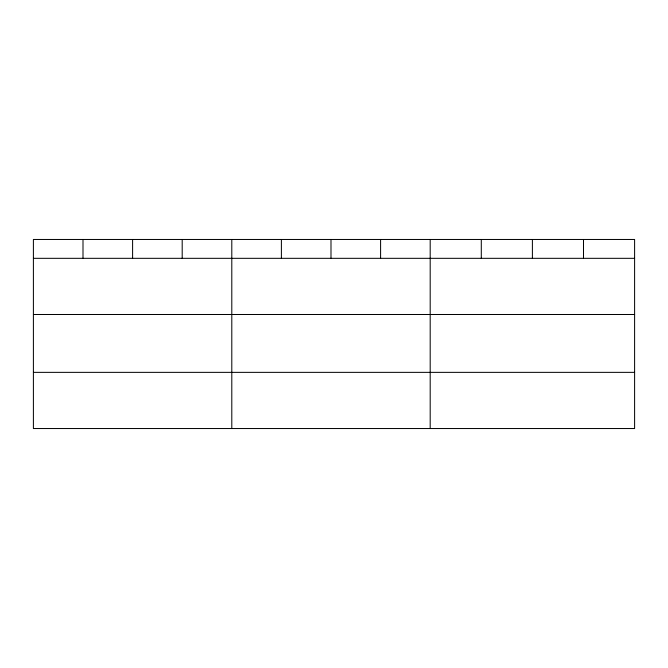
<?xml version="1.0" encoding="UTF-8"?>
<svg xmlns="http://www.w3.org/2000/svg" width="668" height="668" viewBox="0 0 668 668"><rect width="100%" height="100%" fill="white"/><g stroke="black" fill="none" stroke-linecap="round" stroke-linejoin="round"><path stroke-width="1" d="M634.6 314.494L634.6 239.47L33.4 239.47L33.4 428.53L634.6 428.53L634.6 314.494L33.4 314.494M33.4 258.324L634.6 258.324M33.4 372.36L634.6 372.36M583.498 239.47L583.498 258.324M532.396 239.47L532.396 258.324M481.294 239.47L481.294 258.324M430.192 239.47L430.192 428.53M380.593 239.47L380.593 258.324M330.994 239.47L330.994 258.324M281.395 239.47L281.395 258.324M231.796 239.47L231.796 428.53M182.197 239.47L182.197 258.324M132.598 239.47L132.598 258.324M82.999 239.47L82.999 258.324"/></g></svg>
